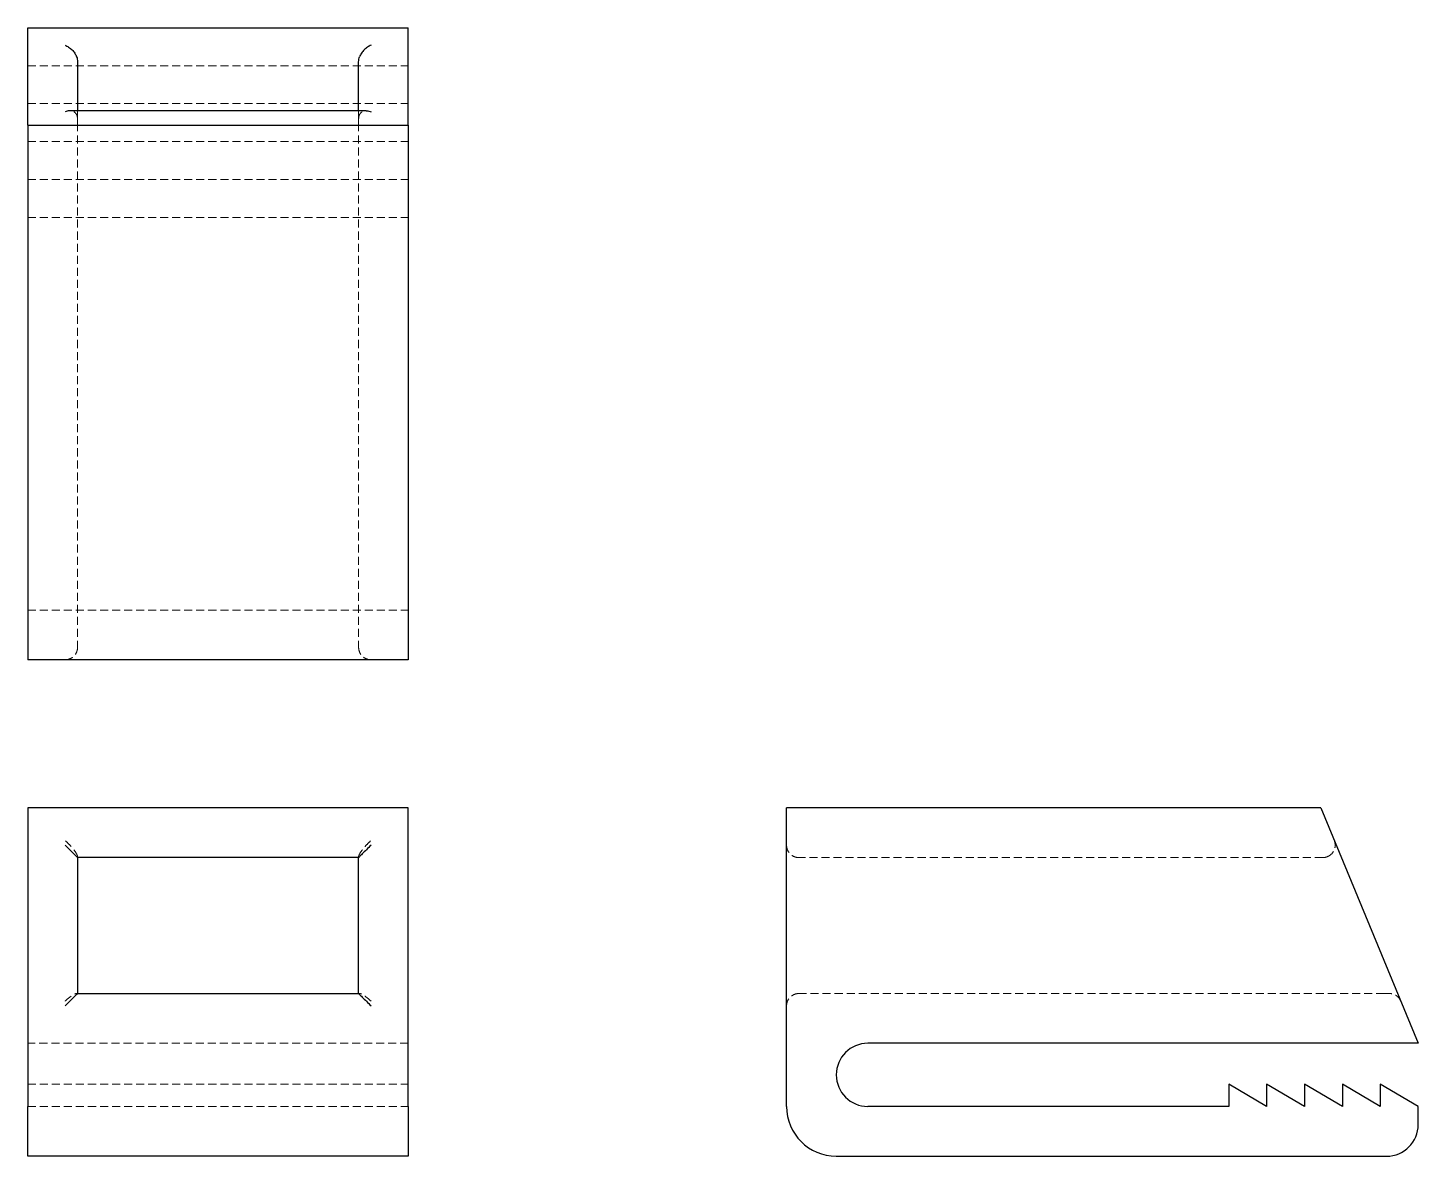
# Model space of a CAD drawing. Header units: millimetres. Extents: x 53 to 273, y 29 to 208.
import ezdxf

# ---------------------------------------------------------------- set-up
doc = ezdxf.new("R2010")
doc.units = ezdxf.units.MM
doc.linetypes.add('HIDDEN', pattern=[1.905, 1.27, -0.635])

msp = doc.modelspace()

# ---------------------------------------------------------------- linework, layer by layer
at = {"color": 7, "linetype": 'Continuous', "lineweight": 25}
for p, q in [((52.88, 192.57), (52.88, 208)), ((52.88, 208), (113.12, 208)), ((113.12, 192.57), (113.12, 208)), ((60.75, 202.61), (60.75, 194.86)), ((105.25, 194.86), (105.25, 202.61)), ((106.47, 194.86), (59.53, 194.86)), ((52.88, 192.57), (113.12, 192.57)), ((52.88, 192.57), (52.88, 108)), ((113.12, 192.57), (113.12, 108)), ((113.12, 108), (52.88, 108)), ((113.12, 84.56), (52.88, 84.56)), ((52.88, 84.56), (52.88, 37.31)), ((113.12, 37.31), (113.12, 84.56)), ((257.57, 84.56), (173, 84.56)), ((173, 37.31), (173, 84.56)), ((257.57, 84.56), (273, 47.31)), ((105.25, 76.69), (60.75, 76.69)), ((60.75, 76.69), (60.75, 55.19)), ((105.25, 55.19), (105.25, 76.69)), ((60.75, 55.19), (105.25, 55.19)), ((273, 47.31), (185.87, 47.31)), ((243, 40.81), (243, 37.31)), ((249, 37.31), (243, 40.81)), ((249, 40.81), (249, 37.31)), ((255, 37.31), (249, 40.81)), ((255, 40.81), (255, 37.31)), ((261, 37.31), (255, 40.81)), ((261, 40.81), (261, 37.31)), ((267, 37.31), (261, 40.81)), ((267, 40.81), (267, 37.31)), ((273, 37.31), (267, 40.81)), ((52.88, 29.44), (52.88, 37.31)), ((113.12, 37.31), (113.12, 29.44)), ((243, 37.31), (185.87, 37.31)), ((273, 34.44), (273, 37.31)), ((113.12, 29.44), (52.88, 29.44)), ((180.87, 29.44), (268, 29.44))]:
    msp.add_line(p, q, dxfattribs=at)
at = {"color": 7, "linetype": 'HIDDEN', "lineweight": 18}
for p, q in [((52.88, 202), (113.12, 202)), ((52.88, 196), (113.12, 196)), ((60.75, 194.86), (60.75, 193.64)), ((105.25, 193.64), (105.25, 194.86)), ((60.75, 193.64), (60.75, 192.89)), ((60.75, 192.89), (60.75, 109.97)), ((105.25, 192.89), (105.25, 193.64)), ((105.25, 192.89), (105.25, 109.97)), ((52.88, 190), (113.12, 190)), ((52.88, 184), (113.12, 184)), ((52.88, 178), (113.12, 178)), ((52.88, 115.87), (113.12, 115.87)), ((60.75, 76.84), (60.75, 76.69)), ((105.25, 76.69), (105.25, 76.84)), ((257.89, 76.69), (174.97, 76.69)), ((267.61, 55.19), (174.97, 55.19)), ((113.12, 47.31), (52.88, 47.31)), ((52.88, 40.81), (113.12, 40.81)), ((52.88, 37.31), (113.12, 37.31))]:
    msp.add_line(p, q, dxfattribs=at)
msp.add_arc((257.89, 78.66), 1.97, 270, 292.5, dxfattribs=at)
at = {"color": 7, "linetype": 'Continuous', "lineweight": 25}
for centre, radius, start, end in [((185.87, 42.31), 5, 90, 270), ((180.87, 37.31), 7.87, 180, 270), ((268, 34.44), 5, 270, 0)]:
    msp.add_arc(centre, radius, start, end, dxfattribs=at)
for points, knots in [([(58.78, 205.24), (58.96, 205.17), (59.15, 205.08), (59.53, 204.83), (59.71, 204.68), (60.04, 204.35), (60.19, 204.17), (60.43, 203.8), (60.53, 203.61), (60.6, 203.42)], [0, 0, 0, 0, 0.25, 0.25, 0.5, 0.5, 0.75, 0.75, 1, 1, 1, 1]), ([(107.22, 205.24), (107.04, 205.17), (106.85, 205.08), (106.47, 204.83), (106.29, 204.68), (105.96, 204.35), (105.81, 204.17), (105.57, 203.8), (105.47, 203.61), (105.4, 203.42)], [0, 0, 0, 0, 0.25, 0.25, 0.5, 0.5, 0.75, 0.75, 1, 1, 1, 1]), ([(59.53, 194.84), (59.49, 194.84), (59.26, 194.88), (59, 194.79), (58.78, 194.71)], [0, 0, 0, 0, 0.1525647, 1, 1, 1, 1]), ([(106.47, 194.84), (106.51, 194.84), (106.74, 194.88), (107, 194.79), (107.22, 194.71)], [0, 0, 0, 0, 0.152565, 1, 1, 1, 1]), ([(58.78, 78.66), (59.01, 78.42), (59.26, 78.17), (59.75, 77.69), (59.98, 77.46), (60.37, 77.07), (60.52, 76.92), (60.71, 76.73), (60.75, 76.69), (60.75, 76.69)], [0, 0, 0, 0, 0.25, 0.25, 0.5, 0.5, 0.75, 0.75, 1, 1, 1, 1]), ([(107.22, 78.66), (106.99, 78.42), (106.74, 78.17), (106.25, 77.69), (106.02, 77.46), (105.63, 77.07), (105.48, 76.92), (105.29, 76.73), (105.25, 76.69), (105.25, 76.69)], [0, 0, 0, 0, 0.25, 0.25, 0.5, 0.5, 0.75, 0.75, 1, 1, 1, 1]), ([(60.75, 55.19), (60.75, 55.19), (60.71, 55.14), (60.52, 54.95), (60.37, 54.8), (59.98, 54.42), (59.75, 54.19), (59.26, 53.7), (59.01, 53.45), (58.78, 53.22)], [0, 0, 0, 0, 0.25, 0.25, 0.5, 0.5, 0.75, 0.75, 1, 1, 1, 1]), ([(105.25, 55.19), (105.25, 55.19), (105.29, 55.14), (105.48, 54.95), (105.63, 54.8), (106.02, 54.42), (106.25, 54.19), (106.74, 53.7), (106.99, 53.45), (107.22, 53.22)], [0, 0, 0, 0, 0.25, 0.25, 0.5, 0.5, 0.75, 0.75, 1, 1, 1, 1])]:
    msp.add_open_spline(points, degree=3, knots=knots, dxfattribs=at)
for points in [[(60.6, 203.42), (60.7, 203.17), (60.75, 202.88), (60.75, 202.61)], [(105.25, 202.61), (105.25, 202.88), (105.3, 203.17), (105.4, 203.42)]]:
    msp.add_open_spline(points, degree=3, dxfattribs=at)
at = {"color": 7, "linetype": 'HIDDEN', "lineweight": 18}
for points, knots in [([(60.75, 193.64), (60.73, 193.8), (60.7, 194.16), (60.43, 194.55), (60.04, 194.82), (59.7, 194.83), (59.53, 194.84)], [0, 0, 0, 0, 0.205484, 0.442636, 0.714444, 1, 1, 1, 1]), ([(105.25, 193.64), (105.27, 193.8), (105.3, 194.16), (105.57, 194.55), (105.96, 194.82), (106.3, 194.83), (106.47, 194.84)], [0, 0, 0, 0, 0.205484, 0.442636, 0.714444, 1, 1, 1, 1]), ([(58.78, 108), (59.01, 108), (59.26, 108.04), (59.75, 108.23), (59.98, 108.38), (60.37, 108.77), (60.52, 109), (60.71, 109.49), (60.75, 109.74), (60.75, 109.97)], [0, 0, 0, 0, 0.25, 0.25, 0.5, 0.5, 0.75, 0.75, 1, 1, 1, 1]), ([(107.22, 108), (106.99, 108), (106.74, 108.04), (106.25, 108.23), (106.02, 108.38), (105.63, 108.77), (105.48, 109), (105.29, 109.49), (105.25, 109.74), (105.25, 109.97)], [0, 0, 0, 0, 0.25, 0.25, 0.5, 0.5, 0.75, 0.75, 1, 1, 1, 1]), ([(60.75, 76.84), (60.75, 76.93), (60.71, 77.06), (60.52, 77.42), (60.37, 77.65), (59.98, 78.15), (59.75, 78.43), (59.26, 78.95), (59.01, 79.19), (58.78, 79.41)], [0, 0, 0, 0, 0.25, 0.25, 0.5, 0.5, 0.75, 0.75, 1, 1, 1, 1]), ([(105.25, 76.84), (105.25, 76.93), (105.29, 77.06), (105.48, 77.42), (105.63, 77.65), (106.02, 78.15), (106.25, 78.43), (106.74, 78.95), (106.99, 79.19), (107.22, 79.41)], [0, 0, 0, 0, 0.25, 0.25, 0.5, 0.5, 0.75, 0.75, 1, 1, 1, 1]), ([(258.64, 76.84), (258.85, 76.93), (259.07, 77.06), (259.44, 77.42), (259.6, 77.65), (259.81, 78.15), (259.86, 78.43), (259.85, 78.95), (259.79, 79.19), (259.71, 79.41)], [0, 0, 0, 0, 0.25, 0.25, 0.5, 0.5, 0.75, 0.75, 1, 1, 1, 1]), ([(173, 78.66), (173, 78.42), (173.04, 78.17), (173.23, 77.69), (173.38, 77.46), (173.77, 77.07), (174, 76.92), (174.49, 76.73), (174.74, 76.69), (174.97, 76.69)], [0, 0, 0, 0, 0.25, 0.25, 0.5, 0.5, 0.75, 0.75, 1, 1, 1, 1]), ([(58.78, 53.97), (58.96, 54.14), (59.15, 54.31), (59.53, 54.61), (59.71, 54.74), (60.04, 54.97), (60.19, 55.05), (60.43, 55.16), (60.53, 55.19), (60.6, 55.19)], [0, 0, 0, 0, 0.25, 0.25, 0.5, 0.5, 0.75, 0.75, 1, 1, 1, 1]), ([(107.22, 53.97), (107.04, 54.14), (106.85, 54.31), (106.47, 54.61), (106.29, 54.74), (105.96, 54.97), (105.81, 55.05), (105.57, 55.16), (105.47, 55.19), (105.4, 55.19)], [0, 0, 0, 0, 0.25, 0.25, 0.5, 0.5, 0.75, 0.75, 1, 1, 1, 1]), ([(174.97, 55.19), (174.74, 55.19), (174.49, 55.14), (174, 54.95), (173.77, 54.8), (173.38, 54.42), (173.23, 54.19), (173.04, 53.7), (173, 53.45), (173, 53.22)], [0, 0, 0, 0, 0.25, 0.25, 0.5, 0.5, 0.75, 0.75, 1, 1, 1, 1]), ([(270.24, 53.97), (270.17, 54.14), (270.08, 54.31), (269.83, 54.61), (269.68, 54.74), (269.35, 54.97), (269.17, 55.05), (268.8, 55.16), (268.61, 55.19), (268.42, 55.19)], [0, 0, 0, 0, 0.25, 0.25, 0.5, 0.5, 0.75, 0.75, 1, 1, 1, 1])]:
    msp.add_open_spline(points, degree=3, knots=knots, dxfattribs=at)
for points in [[(60.6, 55.19), (60.7, 55.19), (60.75, 55.19), (60.75, 55.19)], [(105.25, 55.19), (105.25, 55.19), (105.3, 55.19), (105.4, 55.19)], [(267.61, 55.19), (267.88, 55.19), (268.17, 55.19), (268.42, 55.19)]]:
    msp.add_open_spline(points, degree=3, dxfattribs=at)

doc.saveas('drawing.dxf')
